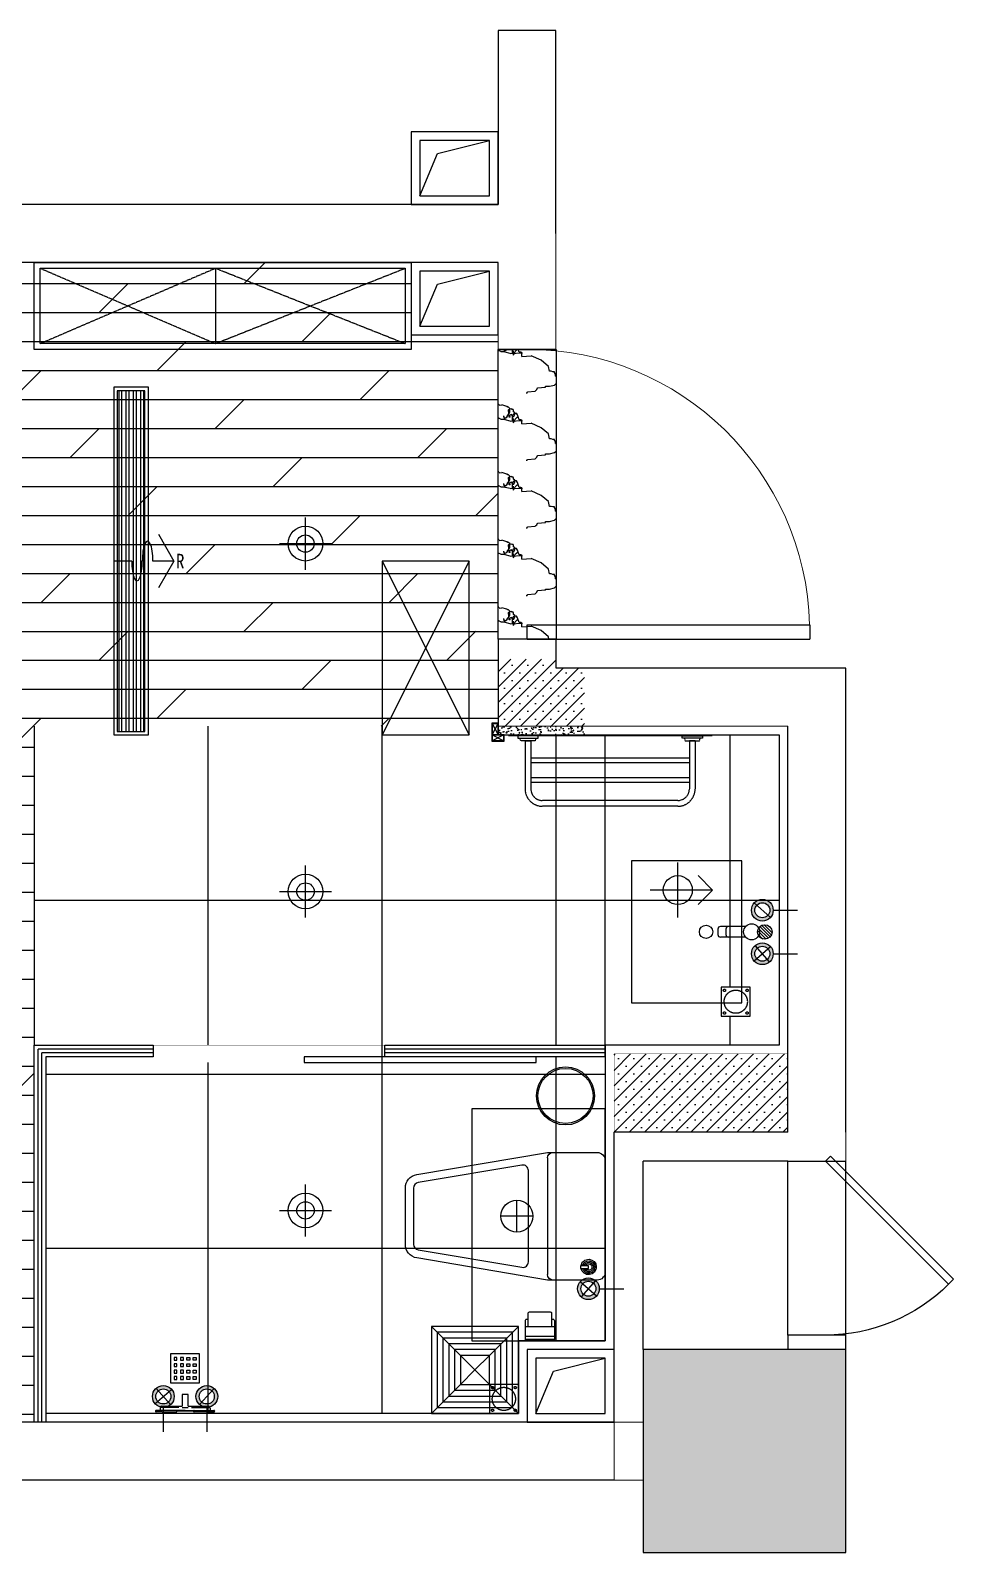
# Model space of a CAD drawing. Extents: x -153478 to 95136, y -45571 to 574449.
# Drawn here: x 63330 to 66514, y -10432 to -5182 of the extents above; entities that cross this region are included whole.
import ezdxf

# ---------------------------------------------------------------- set-up
doc = ezdxf.new("R2010")
doc.units = 0
doc.header["$LTSCALE"] = 10
doc.header["$MEASUREMENT"] = 0
doc.linetypes.add('DASH', pattern=[0.35, 0.25, -0.1])
doc.linetypes.add('HIDDENX2', pattern=[0.75, 0.5, -0.25])
doc.layers.get('0').update_dxf_attribs({"linetype": 'CONTINUOUS'})
for name, color, linetype in [('A 固定家具', 43, 'CONTINUOUS'), ('A 新建墙体', 160, 'CONTINUOUS'), ('A 活动家具', 43, 'CONTINUOUS'), ('A 装饰完成面', 6, 'CONTINUOUS'), ('A建筑墙体', 160, 'CONTINUOUS'), ('B门', 136, 'CONTINUOUS'), ('COLUMN', 9, 'CONTINUOUS'), ('C地面分格', 136, 'CONTINUOUS'), ('C地面固定物', 30, 'CONTINUOUS'), ('C地面造型', 150, 'CONTINUOUS'), ('D天花分格', 136, 'CONTINUOUS'), ('D天花灯具', 1, 'CONTINUOUS'), ('D天花造型', 114, 'CONTINUOUS'), ('F-给排水点位', 1, 'CONTINUOUS'), ('K地漏', 43, 'CONTINUOUS'), ('PUB_HATCH', 251, 'CONTINUOUS')]:
    doc.layers.add(name, color=color, linetype=linetype)
doc.layers.add('WALL', color=160, linetype='CONTINUOUS', lineweight=9)
doc.styles.add('-宋体', font='simhei.ttf', dxfattribs={"width": 0.8})

# ---------------------------------------------------------------- blocks, each defined once
blk = doc.blocks.new('A$C653002DA')
at = {"color": 160}
for points in [[(0, 250), (0, 0), (300, 0), (300, 250)], [(30, 220), (30, 30), (270, 30), (270, 220)]]:
    blk.add_lwpolyline(points, close=True, dxfattribs=at)
at = {"color": 8}
blk.add_lwpolyline([(30, 30), (91.2, 175.1), (270, 220)], dxfattribs=at)
blk = doc.blocks.new('$DorLib2D$00000001')
for p, q in [((0.45, 0.975), (0.5, 0.975)), ((0.45, 0), (0.45, 0.975)), ((0.5, 0), (0.5, 0.975)), ((0.5, 0), (0.45, 0))]:
    blk.add_line(p, q)
at = {"lineweight": 13}
blk.add_arc((0.475, 0), 0.975, 91.4693, 180, dxfattribs=at)
blk = doc.blocks.new('_FZH')
at = {"color": 160}
blk.add_lwpolyline([(-0.5, -0.5), (0.5, -0.5), (0.5, 0.5), (-0.5, 0.5)], close=True, dxfattribs=at)
at = {"layer": 'PUB_HATCH', "color": 8}
blk.add_solid([(-0.5, -0.5), (0.5, -0.5), (-0.5, 0.5), (0.5, 0.5)], dxfattribs=at)
blk = doc.blocks.new('$DorLib2D$00000082')
for p, q in [((-0.2071, 0.7571), (-0.1788, 0.7854)), ((0.5, 0.05), (-0.2071, 0.7571)), ((0.5283, 0.0783), (-0.1788, 0.7854)), ((0.5, 0.05), (0.5283, 0.0783))]:
    blk.add_line(p, q)
blk.add_arc((0.5, 0.05), 1, 135, 180)
blk = doc.blocks.new('A$C55013820')
at = {"layer": 'A 活动家具', "linetype": 'Continuous'}
for p, q in [((0, 380), (0, 0)), ((490, 380), (0, 380)), ((226.6, 393.7), (226.6, 306.8)), ((263.4, 393.7), (263.4, 306.8)), ((490, 0), (490, 380)), ((235.8, 325.2), (254.2, 325.2)), ((235.8, 297.6), (254.2, 297.6)), ((0, 0), (490, 0))]:
    blk.add_line(p, q, dxfattribs=at)
for centre, radius in [((245, 414.2), 27.6), ((245, 256.8), 23)]:
    blk.add_circle(centre, radius, dxfattribs=at)
for centre, start, end in [((235.8, 334.3), 180, 270), ((254.2, 334.3), 270, 0), ((235.8, 306.8), 180, 270), ((254.2, 306.8), 270, 0)]:
    blk.add_arc(centre, 9.18, start, end, dxfattribs=at)
blk = doc.blocks.new('A$C106B13CD')
at = {"layer": 'A 活动家具'}
for p, q in [((200, 188), (0, 188)), ((200, 168), (0, 168)), ((200, 100), (0, 100)), ((20, 50), (20, 100)), ((180, 100), (180, 50))]:
    blk.add_line(p, q, dxfattribs=at)
blk.add_lwpolyline([(0, 60), (0, 190, -0.414214), (10, 200), (190, 200, -0.414214), (200, 190), (200, 60, -0.414214), (190, 50), (180, 50), (180, 8, -0.414214), (172, 0), (28, 0, -0.414214), (20, 8), (20, 50), (10, 50, -0.414214), (0, 60, -1)], format="xyb", dxfattribs=at)
blk = doc.blocks.new('4t3')
at = {"layer": 'A 活动家具', "ltscale": 0.25}
for p, q in [((-128001, 546318), (-127989, 546318)), ((-127985, 546145), (-127985, 546345)), ((-127981, 546348), (-127979, 546348)), ((-127975, 546303), (-127975, 546345)), ((-128375, 546245), (-128375, 546045)), ((-128175, 546245), (-128375, 546245)), ((-128351, 546221), (-128331, 546221)), ((-128351, 546201), (-128351, 546221)), ((-128331, 546221), (-128331, 546201)), ((-128307, 546221), (-128287, 546221)), ((-128307, 546201), (-128307, 546221)), ((-128287, 546221), (-128287, 546201)), ((-128263, 546221), (-128243, 546221)), ((-128263, 546201), (-128263, 546221)), ((-128243, 546221), (-128243, 546201)), ((-128219, 546221), (-128199, 546221)), ((-128219, 546201), (-128219, 546221)), ((-128199, 546221), (-128199, 546201)), ((-128175, 546045), (-128175, 546245)), ((-128015, 546165), (-128015, 546305)), ((-128005, 546315), (-128005, 546315)), ((-128005, 546188), (-128005, 546315)), ((-127975, 546303), (-127975, 546207)), ((-128331, 546201), (-128351, 546201)), ((-128351, 546177), (-128331, 546177)), ((-128351, 546157), (-128351, 546177)), ((-128331, 546157), (-128351, 546157)), ((-128351, 546133), (-128351, 546113)), ((-128331, 546133), (-128351, 546133)), ((-128351, 546113), (-128331, 546113)), ((-128331, 546177), (-128331, 546157)), ((-128331, 546113), (-128331, 546133)), ((-128287, 546201), (-128307, 546201)), ((-128307, 546177), (-128287, 546177)), ((-128307, 546157), (-128307, 546177)), ((-128287, 546157), (-128307, 546157)), ((-128307, 546133), (-128307, 546113)), ((-128287, 546133), (-128307, 546133)), ((-128307, 546113), (-128287, 546113)), ((-128287, 546177), (-128287, 546157)), ((-128287, 546113), (-128287, 546133)), ((-128243, 546201), (-128263, 546201)), ((-128263, 546177), (-128243, 546177)), ((-128263, 546157), (-128263, 546177)), ((-128243, 546157), (-128263, 546157)), ((-128263, 546133), (-128263, 546113)), ((-128243, 546133), (-128263, 546133)), ((-128263, 546113), (-128243, 546113)), ((-128243, 546177), (-128243, 546157)), ((-128243, 546113), (-128243, 546133)), ((-128199, 546201), (-128219, 546201)), ((-128219, 546177), (-128199, 546177)), ((-128219, 546157), (-128219, 546177)), ((-128199, 546157), (-128219, 546157)), ((-128219, 546133), (-128219, 546113)), ((-128199, 546133), (-128219, 546133)), ((-128219, 546113), (-128199, 546113)), ((-128199, 546177), (-128199, 546157)), ((-128199, 546113), (-128199, 546133)), ((-128015, 546165), (-128095, 546165)), ((-128095, 546165), (-128095, 546125)), ((-128095, 546125), (-128015, 546125)), ((-128015, 545985), (-128015, 546125)), ((-128005, 546125), (-128005, 546165)), ((-127985, 546145), (-127985, 545945)), ((-127981, 546203), (-127979, 546203)), ((-127979, 546203), (-127979, 546088)), ((-128375, 546045), (-128175, 546045)), ((-128351, 546089), (-128351, 546069)), ((-128331, 546089), (-128351, 546089)), ((-128351, 546069), (-128331, 546069)), ((-128331, 546069), (-128331, 546089)), ((-128307, 546089), (-128307, 546069)), ((-128287, 546089), (-128307, 546089)), ((-128307, 546069), (-128287, 546069)), ((-128287, 546069), (-128287, 546089)), ((-128263, 546089), (-128263, 546069)), ((-128243, 546089), (-128263, 546089)), ((-128263, 546069), (-128243, 546069)), ((-128243, 546069), (-128243, 546089)), ((-128219, 546089), (-128219, 546069)), ((-128199, 546089), (-128219, 546089)), ((-128219, 546069), (-128199, 546069)), ((-128199, 546069), (-128199, 546089)), ((-128005, 546102), (-128005, 545976)), ((-127981, 546088), (-127979, 546088)), ((-127975, 545987), (-127975, 546084)), ((-128005, 545975), (-128005, 545975)), ((-128001, 545972), (-127989, 545972)), ((-127981, 545941), (-127979, 545941)), ((-127975, 545987), (-127975, 545945))]:
    blk.add_line(p, q, dxfattribs=at)
for centre, radius, start, end in [((-128001, 546314), 4, 90, 180), ((-127989, 546314), 4, 360, 90), ((-127981, 546344), 4, 90, 180), ((-127979, 546344), 4, 360, 90), ((-128005, 546305), 10, 90, 180), ((-128005, 546305), 10, 90, 180), ((-127981, 546207), 4, 180, 270), ((-127979, 546207), 4, 270, 360), ((-127981, 546084), 4, 90, 180), ((-127979, 546084), 4, 360, 90), ((-128005, 545985), 10, 180, 270), ((-128001, 545976), 4, 180, 270), ((-127989, 545976), 4, 270, 360), ((-127981, 545945), 4, 180, 270), ((-127979, 545945), 4, 270, 360)]:
    blk.add_arc(centre, radius, start, end, dxfattribs=at)
blk = doc.blocks.new('A$C60AC6A6D')
at = {"layer": 'A 活动家具'}
blk.add_lwpolyline([(28.5, 689.7, 0.428333), (0, 661.2), (0, 490.4), (76, 39.6, 0.366124), (122.8, 0), (317.2, 0, 0.366124), (364.1, 39.6), (440, 490.4), (440, 661.2, 0.415921), (411.5, 689.7)], format="xyb", close=True, dxfattribs=at)
blk.add_lwpolyline([(48.8, 632.1), (48.8, 604.4), (39.6, 604.4), (39.6, 632.1)], close=True, dxfattribs=at)
blk.add_lwpolyline([(421, 490.4), (19, 490.4)], dxfattribs=at)
blk.add_lwpolyline([(317.2, 28.5), (122.8, 28.5, -0.366124), (104.1, 44.3), (43.8, 402.2, -0.463996), (62.5, 424.4), (377.5, 424.4, -0.463996), (396.3, 402.2), (336, 44.3, -0.366124), (317.2, 28.5)], format="xyb", dxfattribs=at)
for centre, radius, start, end in [((44.9, 632.1), 26.5, 278.4409, 258.353), ((19, 509.4), 19, 180, 270), ((421, 509.4), 19, 270, 0)]:
    blk.add_arc(centre, radius, start, end, dxfattribs=at)
at = {"layer": 'A 活动家具', "color": 49}
for radius, start, end in [(21.5, 280.4282, 255.5854), (16.5, 283.6515, 251.0589), (11.5, 289.8201, 242.2041)]:
    blk.add_arc((44.9, 632.1), radius, start, end, dxfattribs=at)
blk = doc.blocks.new('A$C266D7851')
at = {"layer": 'A 固定家具', "linetype": 'DASH'}
for p, q in [((0, 703.4), (0, 0)), ((0, 670.5), (8.9, 670.5)), ((0, 599.7), (0, 670.5)), ((8.9, 670.5), (8.9, 599.7)), ((17.9, 660), (8.9, 662.4)), ((8.9, 662.4), (8.9, 607.8)), ((17.9, 610.2), (17.9, 660)), ((17.9, 645.1), (17.9, 625.1)), ((17.9, 645.1), (183.4, 645.1)), ((8.9, 599.7), (0, 599.7)), ((8.9, 607.8), (17.9, 610.2)), ((17.9, 625.1), (183.4, 625.1)), ((78, 625.1), (78, 78.3)), ((94, 625.1), (94, 78.3)), ((145.3, 625.1), (145.3, 78.3)), ((161.3, 625.1), (161.3, 78.3)), ((223.4, 585.1), (223.4, 118.3)), ((243.4, 585.1), (243.4, 118.3)), ((0, 103.7), (0, 32.8)), ((8.9, 103.7), (0, 103.7)), ((8.9, 32.8), (8.9, 103.7)), ((8.9, 95.5), (17.9, 93.1)), ((8.9, 41), (8.9, 95.5)), ((17.9, 93.1), (17.9, 43.4)), ((17.9, 58.3), (17.9, 78.3)), ((17.9, 78.3), (183.4, 78.3)), ((17.9, 58.3), (183.4, 58.3)), ((0, 32.8), (8.9, 32.8)), ((17.9, 43.4), (8.9, 41))]:
    blk.add_line(p, q, dxfattribs=at)
for centre, radius, start, end in [((183.4, 585.1), 60, 0, 90), ((183.4, 585.1), 40, 0, 90), ((183.4, 118.3), 40, 270, 0), ((183.4, 118.3), 60, 270, 0)]:
    blk.add_arc(centre, radius, start, end, dxfattribs=at)
blk = doc.blocks.new('QBLOCK2009110311334111')
at = {"layer": 'K地漏', "color": 43, "linetype": 'HIDDENX2', "ltscale": 50}
blk.add_lwpolyline([(-50, -50), (50, -50), (50, 50), (-50, 50)], close=True, dxfattribs=at)
at = {"layer": 'K地漏', "color": 49, "linetype": 'HIDDENX2', "ltscale": 50}
for centre, radius in [((-39.1, 39.1), 4), ((0, 0), 40), ((39.1, 39.1), 4), ((-39.1, -39.1), 4), ((39.1, -39.1), 4)]:
    blk.add_circle(centre, radius, dxfattribs=at)
blk = doc.blocks.new('暗装筒灯')
at = {"color": 8}
for p, q in [((0, -90), (0, 90)), ((-90, 0), (90, 0))]:
    blk.add_line(p, q, dxfattribs=at)
blk.add_circle((0, 0), 60)
blk.add_circle((0, 0), 30, dxfattribs=at)
blk = doc.blocks.new('*U66')
blk.add_blockref('暗装筒灯', (0, 0))
blk = doc.blocks.new('*U864')
at = {"color": 8}
for p, q in [((-587.5, 42.5), (587.5, 42.5)), ((-587.5, 32.5), (587.5, 32.5)), ((-587.5, 17.5), (587.5, 17.5)), ((-587.5, 7.5), (587.5, 7.5)), ((-587.5, -7.5), (587.5, -7.5)), ((-587.5, -17.5), (587.5, -17.5)), ((-587.5, -32.5), (587.5, -32.5)), ((-587.5, -42.5), (587.5, -42.5))]:
    blk.add_line(p, q, dxfattribs=at)
for points in [[(600, 60), (-600, 60), (-600, -60), (600, -60)], [(587.5, 47.5), (-587.5, 47.5), (-587.5, -47.5), (587.5, -47.5)]]:
    blk.add_lwpolyline(points, close=True)
blk = doc.blocks.new('*U97')
at = {"color": 8}
for p, q in [((-150, 150), (-50, 50)), ((50, 50), (150, 150)), ((-150, -150), (-50, -50)), ((50, -50), (150, -150))]:
    blk.add_line(p, q, dxfattribs=at)
blk.add_lwpolyline([(-150, -150), (150, -150), (150, 150), (-150, 150)], close=True)
for points in [[(-130, -130), (130, -130), (130, 130), (-130, 130)], [(-110, -110), (110, -110), (110, 110), (-110, 110)], [(-90, -90), (90, -90), (90, 90), (-90, 90)], [(-70, -70), (70, -70), (70, 70), (-70, 70)], [(-50, -50), (50, -50), (50, 50), (-50, 50)]]:
    blk.add_lwpolyline(points, close=True, dxfattribs=at)
for points in [[(-50, 50), (0, 0), (-50, -50)], [(50, 50), (0, 0), (50, -50)]]:
    blk.add_lwpolyline(points, dxfattribs=at)
blk = doc.blocks.new('冷热水')
at = {"true_color": 0xff320a}
h = blk.add_hatch(color=20, dxfattribs=at)
edge = h.paths.add_edge_path()
edge.add_arc((466649.5, -131338.2), 37.5, 0, 360)
edge = h.paths.add_edge_path(flags=17)
edge.add_arc((466649.5, -131338.2), 25.9, 0, 360)
at = {"true_color": 0x0f87ff}
h = blk.add_hatch(color=150, dxfattribs=at)
edge = h.paths.add_edge_path(flags=17)
edge.add_arc((466799.5, -131338.2), 25.9, 0, 360)
edge = h.paths.add_edge_path()
edge.add_arc((466799.5, -131338.2), 37.5, 0, 360)
at = {"lineweight": 0}
h = blk.add_hatch(dxfattribs=at)
h.set_pattern_fill('ANSI31', color=8, scale=60, style=0)
edge = h.paths.add_edge_path()
edge.add_arc((466724.5, -131329.8), 25, 0, 360)
at = {"color": 20, "true_color": 0xff320a}
for p, q in [((466649.5, -131300.7), (466649.5, -131216.4)), ((466601.6, -131279.8), (466697.4, -131279.8)), ((466624.5, -131366.1), (466674.5, -131310.2))]:
    blk.add_line(p, q, dxfattribs=at)
at = {"color": 150, "true_color": 0x0f87ff}
for p, q in [((466799.5, -131300.7), (466799.5, -131216.4)), ((466751.6, -131279.8), (466847.4, -131279.8)), ((466827.9, -131313.7), (466771.1, -131362.6)), ((466824.5, -131366.1), (466774.5, -131310.2))]:
    blk.add_line(p, q, dxfattribs=at)
at = {"color": 20, "true_color": 0xff320a}
for radius in [37.5, 25.9]:
    blk.add_circle((466649.5, -131338.2), radius, dxfattribs=at)
at = {"color": 150, "true_color": 0x0f87ff}
for radius in [37.5, 25.9]:
    blk.add_circle((466799.5, -131338.2), radius, dxfattribs=at)
at = {"color": 32, "true_color": 0xd77416}
blk.add_circle((466724.5, -131329.8), 25, dxfattribs=at)
blk = doc.blocks.new('面盆')
at = {"layer": 'F-给排水点位', "lineweight": 0}
blk.add_blockref('冷热水', (-466726.3, 131543.8), dxfattribs=at)
blk = doc.blocks.new('A$C759861F2')
at = {"true_color": 0xff320a}
h = blk.add_hatch(color=20, dxfattribs=at)
edge = h.paths.add_edge_path()
edge.add_arc((37.5, 197.9), 37.5, 0, 360)
edge = h.paths.add_edge_path(flags=17)
edge.add_arc((37.5, 197.9), 25.9, 0, 360)
at = {"true_color": 0x0f87ff}
h = blk.add_hatch(color=150, dxfattribs=at)
edge = h.paths.add_edge_path(flags=17)
edge.add_arc((37.5, 47.9), 25.9, 0, 360)
edge = h.paths.add_edge_path()
edge.add_arc((37.5, 47.9), 37.5, 0, 360)
at = {"color": 20, "true_color": 0xff320a}
for p, q in [((9.6, 222.9), (65.4, 172.9)), ((95.9, 245.8), (95.9, 150)), ((75, 197.9), (159.3, 197.9))]:
    blk.add_line(p, q, dxfattribs=at)
at = {"color": 150, "true_color": 0x0f87ff}
for p, q in [((9.6, 22.9), (65.4, 72.9)), ((62, 19.5), (13, 76.3)), ((95.9, 95.8), (95.9, 0)), ((75, 47.9), (159.3, 47.9))]:
    blk.add_line(p, q, dxfattribs=at)
at = {"color": 20, "true_color": 0xff320a}
for radius in [37.5, 25.9]:
    blk.add_circle((37.5, 197.9), radius, dxfattribs=at)
at = {"color": 150, "true_color": 0x0f87ff}
for radius in [37.5, 25.9]:
    blk.add_circle((37.5, 47.9), radius, dxfattribs=at)
blk = doc.blocks.new('冷水')
at = {"true_color": 0x0f87ff}
h = blk.add_hatch(color=150, dxfattribs=at)
edge = h.paths.add_edge_path(flags=17)
edge.add_arc((466933.4, -131996.8), 25.9, 0, 360)
edge = h.paths.add_edge_path()
edge.add_arc((466933.4, -131996.8), 37.5, 0, 360)
at = {"color": 150, "true_color": 0x0f87ff}
for p, q in [((466875, -131948.9), (466875, -132044.7)), ((466961.4, -132021.8), (466905.5, -131971.8)), ((466909, -132025.2), (466957.9, -131968.4)), ((466895.9, -131996.8), (466811.7, -131996.8))]:
    blk.add_line(p, q, dxfattribs=at)
for radius in [37.5, 25.9]:
    blk.add_circle((466933.4, -131996.8), radius, dxfattribs=at)
blk = doc.blocks.new('暗装射灯(角度可调)')
at = {"color": 8, "linetype": 'ByBlock'}
for p, q in [((0, -1.9), (0, 1.9)), ((2.4, 0), (-1.9, 0))]:
    blk.add_line(p, q, dxfattribs=at)
blk.add_lwpolyline([(1.4, 1), (2.4, 0), (1.4, -1)], dxfattribs=at)
at = {"color": 0, "linetype": 'ByBlock'}
blk.add_circle((0, 0), 1, dxfattribs=at)
blk = doc.blocks.new('*U62')
at = {"xscale": 50, "yscale": 50, "zscale": 50}
blk.add_blockref('暗装射灯(角度可调)', (27895.3, -2006.6), dxfattribs=at)
blk = doc.blocks.new('出风方向图例')
blk.add_line((62.2, 0), (0, 0))
for points in [[(154.2, 92.4), (207, 0), (154.2, -92.4)], [(207, 0), (135.3, 0)]]:
    blk.add_lwpolyline(points)
for centre, major_axis in [((117, 0), (0, 68.6)), ((80.4, 0), (0, -68.6))]:
    blk.add_ellipse(centre, major_axis=major_axis, ratio=0.266667, start_param=4.712389, end_param=7.853982)
at = {"color": 0, "linetype": 'ByBlock', "style": '-宋体', "width": 0.85}
blk.add_attdef('出风方向', (215.1, -25.1), '', height=50, dxfattribs=at)

msp = doc.modelspace()

# ---------------------------------------------------------------- hatches: boundary and pattern name
at = {"linetype": 'ByBlock'}
h = msp.add_hatch(dxfattribs=at)
h.set_pattern_fill('AR-CONC', color=148, scale=5)
h.set_pattern_definition([(50, (0, 0), (35.863009, -3.137607), [3.75, -41.25]), (355, (0, 0), (-6.937567, 37.609607), [3, -33]), (100.451444, (2.99, -0.26), (28.925442, 34.472), [3.18701, -35.057106]), (46.1842, (0, 10), (53.362067, -8.275964), [5.625, -61.875]), (96.63564, (4.447, 9.31), (46.733097, 48.70593), [4.780517, -52.58569]), (351.18416, (0, 10), (46.733097, 48.70593), [4.5, -49.5]), (21, (5, 7.5), (29.845353, -20.130945), [3.75, -41.25]), (326, (5, 7.5), (12.165767, 36.257502), [3, -33]), (71.451445, (7.487, 5.822), (42.011119, 16.126558), [3.18701, -35.057106]), (37.5, (0, 0), (0.6079928, 16.6446927), [0, -32.6, 0, -33.5, 0, -33.125]), (7.5, (0, 0), (13.153477, 19.7205856), [0, -19.1, 0, -31.85, 0, -12.625]), (327.5, (-11.15, 0), (26.6911218, -1.1277436), [0, -12.5, 0, -39, 0, -51.75]), (317.5, (-16.15, 0), (29.1593085, 5.005249), [0, -16.25, 0, -25.9, 0, -36.75])])
h.paths.add_polyline_path([(65241.6, -7582.2), (64942.9, -7582.2), (64942.9, -7591.2), (64943.9, -7591.2), (64943.9, -7597.2), (64942.9, -7597.2), (64942.9, -7612.2), (64957.9, -7612.2), (64957.9, -7611.2), (64963.9, -7611.2), (64963.9, -7612.2), (65241.6, -7612.2)])
at = {"layer": 'A 新建墙体'}
h = msp.add_hatch(dxfattribs=at)
h.set_pattern_fill('SACNCR', color=148, scale=400)
h.paths.add_polyline_path([(65241.6, -7382.2), (65142.9, -7382.2), (65142.9, -7350.5), (64942.9, -7350.5), (64942.9, -7582.2), (65241.6, -7582.2)])
h = msp.add_hatch(dxfattribs=at)
h.set_pattern_fill('SACNCR', color=148, scale=400)
h.set_pattern_definition([(45, (53266.554, -19254.86), (-26.516504, 26.516504), []), (45, (53293.07, -19254.86), (-26.516504, 26.516504), [0, -37.5])])
h.paths.add_polyline_path([(65942.9, -8712.2), (65342.9, -8712.2), (65342.9, -8982.2), (65942.9, -8982.2)])
at = {"layer": 'A 装饰完成面'}
h = msp.add_hatch(dxfattribs=at)
h.set_pattern_fill('ANSI31', color=256, scale=10)
h.paths.add_polyline_path([(64957.9, -7611.2), (64957.9, -7612.2), (64962.9, -7612.2), (64962.9, -7632.2), (64922.9, -7632.2), (64922.9, -7572.2), (64942.9, -7572.2), (64942.9, -7577.2), (64943.9, -7577.2), (64943.9, -7571.2), (64921.9, -7571.2), (64921.9, -7633.2), (64963.9, -7633.2), (64963.9, -7611.2)])
at = {"layer": 'C地面分格', "linetype": 'ByBlock'}
h = msp.add_hatch(dxfattribs=at)
h.set_pattern_fill('DOLMIT', color=148, scale=400)
h.set_pattern_definition([(0, (53266.55, -19254.86), (0, 100), []), (45, (53266.55, -19254.86), (-200, 200), [141.4214, -282.843])])
h.paths.add_polyline_path([(57442.9, -5982.2), (57442.9, -9982.2), (58342.9, -9982.2), (58342.9, -9682.2), (59142.9, -9682.2), (59142.9, -9982.2), (63342.9, -9982.2), (63342.9, -8682.2), (63342.9, -7582.2), (64942.9, -7582.2), (64942.9, -7282.2), (64942.7, -6282.2), (64942.7, -6232.2), (64642.9, -6232.2), (64642.9, -5982.2), (62674.8, -5982.2), (62674.8, -6282.2), (59084.8, -6282.2), (59084.8, -5982.2)])
h = msp.add_hatch(dxfattribs=at)
h.set_pattern_fill('LS3', color=250, scale=400, pattern_type=2)
h.set_pattern_definition([(180, (53363.7, -19101.68), (-400, 233.1003), [3.8095, -396.1904]), (162.06062, (53373.22, -19067.27), (-799.999997, 233.10033), [18.019, -3765.9465]), (0, (53352.27, -19110.56), (400, 233.1003), [11.4286, -388.5714]), (30.2315, (53266.55, -19051.73), (400, 2e-05), [8.8184, -454.1457]), (55.5343, (53274.173, -19047.29), (400, 699.30096), [6.7316, -1406.914]), (19.2722, (53277.983, -19041.74), (800, 233.10033), [10.089, -2108.642]), (30.2315, (53287.5, -19038.41), (400, 2e-05), [13.2275, -449.7365]), (49.3704, (53298.94, -19031.75), (1e-06, 233.1003), [5.8503, -608.432]), (19.2722, (53333.22, -19025.09), (800, 233.10033), [10.089, -2108.642]), (16.2448, (53325.6, -19027.31), (400, 233.1003), [7.936, -825.332]), (105.96052, (53329.41, -19040.63), (5e-06, 233.10032), [13.854, -1440.8236]), (137.00349, (53338.935, -19049.51), (-799.99999, 699.300974), [13.0214, -2721.4782]), (149.7685, (53342.74, -19051.73), (-400, 7e-06), [4.409, -458.555]), (90, (53342.74, -19057.3), (400, -2e-14), [5.55, -227.5503]), (130.6296, (53346.55, -19061.72), (3e-06, 233.1003), [5.8503, -608.432]), (90, (53310.36, -19027.3), (400, -2e-14), [4.44, -228.6603]), (180, (53319.89, -19022.87), (-400, 233.1003), [9.524, -390.476]), (180, (53329.4, -19022.87), (-400, 233.1003), [9.524, -390.476]), (6.64784, (53346.554, -19062.83), (400, 1e-05), [9.5883, -2003.95]), (158.76882, (53352.27, -19110.56), (-400, 233.10032), [6.1304, -1281.248]), (149.7685, (53346.55, -19108.34), (-400, 7e-06), [4.409, -458.555]), (119.76955, (53342.74, -19106.12), (-2e-05, 233.1003), [3.8363, -801.7826]), (149.7685, (53340.84, -19102.8), (-400, 7e-06), [4.409, -458.555]), (172.62125, (53337.03, -19100.57), (-1600.000004, 233.1003), [17.286, -3612.775]), (165.47944, (53319.888, -19098.35), (-800, 233.10032), [17.7085, -3701.078]), (4.16629, (53287.507, -19095.02), (400, 2e-05), [15.2785, -3193.2002]), (10.9928, (53270.364, -19098.35), (400, 3e-05), [17.4633, -1204.967]), (99.73712, (53567.507, -19235.99), (-4e-06, 233.10032), [11.2623, -2353.812]), (4.44296, (53477.983, -19235.99), (2800, 233.100322), [28.6575, -5989.4268]), (135.83554, (53573.22, -19241.54), (-400.00001, 466.20063), [7.966, -1664.874]), (90, (53573.22, -19243.76), (400, -2e-14), [2.22, -230.8803]), (180, (53580.84, -19243.76), (-400, 233.1003), [7.619, -392.381]), (90, (53580.84, -19247.1), (400, -2e-14), [3.33, -229.7703]), (16.2448, (53580.84, -19247.09), (400, 233.1003), [3.968, -829.3]), (90, (53478, -19238.2), (400, -2e-14), [2.22, -230.8803]), (60.23045, (53476.08, -19241.54), (-1e-06, 233.1003), [3.8363, -801.7826]), (41.15756, (53472.27, -19244.87), (400, 466.20064), [5.06, -1057.4946]), (49.3704, (53470.36, -19247.09), (1e-06, 233.1003), [2.925, -611.3574]), (4.7589, (53443.697, -19249.31), (400, 8e-06), [26.759, -2782.927]), (90, (53443.7, -19251.53), (400, -2e-14), [2.22, -230.8803]), (0, (53441.8, -19251.53), (400, 233.1003), [1.905, -398.095]), (90, (53441.8, -19254.86), (400, -2e-14), [3.33, -229.7703]), (44.16446, (53613.22, -19198.25), (400, 466.20064), [7.966, -1664.874]), (1.9633, (53597.983, -19184.93), (400.000001, 1.4e-05), [32.4, -6771.594]), (90, (53613.22, -19201.6), (400, -2e-14), [3.33, -229.7703]), (4.7589, (53599.888, -19202.69), (400, 8e-06), [13.3795, -2796.3066]), (158.76882, (53599.89, -19202.69), (-400, 233.10032), [6.1304, -1281.248]), (0, (53588.46, -19200.47), (400, 233.1003), [5.7143, -394.2857]), (90, (53588.46, -19206.02), (400, -2e-14), [5.55, -227.5503]), (3.70474, (53571.316, -19207.13), (399.999997, 3e-05), [17.1788, -3590.36]), (90, (53571.3, -19221.56), (400, -2e-14), [14.43, -218.6703]), (0, (53569.4, -19221.56), (400, 233.1003), [1.905, -398.095]), (41.15756, (53565.6, -19224.89), (400, 466.20064), [5.06, -1057.4946]), (90, (53561.8, -19201.6), (400, -2e-14), [8.88, -224.2203]), (138.84244, (53565.6, -19204.91), (-400, 466.20064), [5.06, -1057.4946]), (90, (53565.6, -19210.46), (400, -2e-14), [5.55, -227.5503]), (55.5343, (53561.79, -19216.01), (400, 699.30096), [6.7316, -1406.914]), (41.15756, (53557.98, -19219.34), (400, 466.20064), [5.06, -1057.4946]), (4.16629, (53542.745, -19220.45), (400, 2e-05), [15.2785, -3193.2002]), (44.16446, (53537.03, -19226), (400, 466.20064), [7.966, -1664.874]), (14.52055, (53519.888, -19230.44), (800, 233.10032), [17.7085, -3701.078]), (0, (53506.55, -19230.44), (400, 233.1003), [13.3333, -386.6666]), (90, (53506.55, -19233.77), (400, -2e-14), [3.33, -229.7703]), (90, (53363.7, -19107.23), (400, -2e-14), [5.55, -227.5503]), (180, (53367.5, -19107.23), (-400, 233.1003), [3.8095, -396.1904]), (30.2315, (53367.5, -19107.23), (400, 2e-05), [6.614, -456.3503]), (60.23045, (53373.22, -19103.9), (-1e-06, 233.1003), [3.8363, -801.7826]), (90, (53375.13, -19100.57), (400, -2e-14), [2.22, -230.8803]), (49.3704, (53375.13, -19098.35), (1e-06, 233.1003), [8.7755, -605.507]), (71.0578, (53380.84, -19091.69), (3e-07, 233.10032), [5.868, -1226.3635]), (90, (53382.74, -19086.14), (400, -2e-14), [11.1, -222.0003]), (41.15756, (53378.935, -19078.37), (400, 466.20064), [5.06, -1057.4946]), (94.26686, (53380.84, -19103.9), (-2.1e-05, 233.100317), [25.601, -5350.607]), (180, (53384.65, -19103.9), (-400, 233.1003), [3.8095, -396.1904]), (105.96052, (53384.65, -19103.9), (5e-06, 233.10032), [6.927, -1447.7507]), (30.2315, (53382.74, -19097.24), (400, 2e-05), [4.409, -458.555]), (30.2315, (53386.55, -19095.02), (400, 2e-05), [2.2046, -460.7595]), (90, (53388.46, -19097.24), (400, -2e-14), [3.33, -229.7703]), (149.7685, (53392.27, -19099.46), (-400, 7e-06), [4.409, -458.555]), (90, (53392.27, -19102.8), (400, -2e-14), [3.33, -229.7703]), (180, (53396.08, -19102.8), (-400, 233.1003), [3.8095, -396.1904]), (60.23045, (53396.08, -19102.79), (-1e-06, 233.1003), [3.8363, -801.7826]), (71.0578, (53397.98, -19099.46), (3e-07, 233.10032), [5.868, -1226.3635]), (90, (53399.9, -19093.9), (400, -2e-14), [3.33, -229.7703]), (0, (53397.98, -19090.58), (400, 233.1003), [1.905, -398.095]), (49.3704, (53392.27, -19097.24), (1e-06, 233.1003), [8.7755, -605.507]), (90, (53392.27, -19117.22), (400, -2e-14), [19.98, -213.1203]), (90, (53392.27, -19117.22), (400, -2e-14), [3.33, -229.7703]), (30.2315, (53392.27, -19113.9), (400, 2e-05), [4.409, -458.555]), (90, (53396.08, -19111.67), (400, -2e-14), [3.33, -229.7703]), (90, (53396.08, -19122.77), (400, -2e-14), [14.43, -218.6703]), (64.92041, (53396.078, -19122.77), (400, 932.401284), [13.481, -2817.5306]), (44.16446, (53401.79, -19110.56), (400, 466.20064), [7.966, -1664.874]), (180, (53413.22, -19105), (-400, 233.1003), [5.7143, -394.2857]), (30.2315, (53373.22, -19067.27), (400, 2e-05), [2.2046, -460.7595]), (90, (53375.13, -19069.5), (400, -2e-14), [3.33, -229.7703]), (180, (53378.94, -19069.5), (-400, 233.1003), [3.8095, -396.1904]), (135.83554, (53384.65, -19075.04), (-400.00001, 466.20063), [7.966, -1664.874]), (10.9928, (53384.65, -19075.04), (400, 3e-05), [5.821, -1216.609]), (90, (53390.36, -19077.26), (400, -2e-14), [3.33, -229.7703]), (180, (53394.17, -19077.26), (-400, 233.1003), [3.8095, -396.1904]), (130.6296, (53396.08, -19079.48), (3e-06, 233.1003), [2.925, -611.3574]), (90, (53396.08, -19085.03), (400, -2e-14), [5.55, -227.5503]), (138.84244, (53399.89, -19088.36), (-400, 466.20064), [5.06, -1057.4946]), (90, (53399.9, -19090.6), (400, -2e-14), [2.22, -230.8803]), (180, (53405.6, -19090.58), (-400, 233.1003), [5.7143, -394.2857]), (124.4657, (53409.41, -19096.13), (-400, 699.30096), [6.7316, -1406.914]), (108.9422, (53415.126, -19112.78), (-3e-05, 233.1003), [17.6033, -1214.628]), (180, (53420.84, -19112.78), (-400, 233.1003), [5.7143, -394.2857]), (149.7685, (53424.65, -19115), (-400, 7e-06), [4.409, -458.555]), (90, (53424.65, -19127.2), (400, -2e-14), [12.21, -220.8903]), (3.922, (53424.65, -19127.21), (3200.000001, 233.100321), [32.457, -6783.5052]), (155.61756, (53491.316, -19140.53), (-1600, 699.300966), [37.643, -3914.8817]), (139.57854, (53516.078, -19161.62), (-800.000017, 699.300943), [32.526, -6797.9356]), (102.88744, (53519.888, -19178.27), (-400.00001, 1864.802566), [17.0803, -3569.777]), (180, (53525.6, -19178.27), (-400, 233.1003), [5.7143, -394.2857]), (158.76882, (53531.316, -19180.49), (-400, 233.10032), [6.1304, -1281.248]), (180, (53537.03, -19180.5), (-400, 233.1003), [5.7143, -394.2857]), (90, (53537.03, -19182.7), (400, -2e-14), [2.22, -230.8803]), (124.4657, (53540.84, -19188.26), (-400, 699.30096), [6.7316, -1406.914]), (90, (53540.84, -19194.92), (400, -2e-14), [6.66, -226.4403]), (5.54746, (53540.84, -19194.92), (400, 2e-05), [22.9647, -2388.3287]), (8.83312, (53563.697, -19192.7), (1599.999996, 233.100354), [28.9144, -6043.1008]), (30.2315, (53592.27, -19188.26), (400, 2e-05), [6.614, -456.3503]), (3.03254, (53384.65, -19117.22), (400, 2.3e-05), [41.9635, -4364.2064]), (165.47944, (53384.65, -19117.22), (-800, 233.10032), [17.7085, -3701.078]), (149.7685, (53367.5, -19112.78), (-400, 7e-06), [4.409, -458.555]), (0, (53632.27, -19189.37), (400, 233.1003), [3.8095, -396.1904]), (90, (53632.27, -19191.6), (400, -2e-14), [2.22, -230.8803]), (60.23045, (53630.36, -19194.92), (-1e-06, 233.1003), [3.8363, -801.7826]), (0, (53626.55, -19194.92), (400, 233.1003), [3.8095, -396.1904]), (90, (53626.55, -19194.92), (400, -2e-14), [2.22, -230.8803]), (0, (53618.94, -19192.7), (400, 233.1003), [7.619, -392.381]), (130.6296, (53632.27, -19186.04), (3e-06, 233.1003), [2.925, -611.3574]), (180, (53641.8, -19186.04), (-400, 233.1003), [9.524, -390.476]), (130.6296, (53643.7, -19188.26), (3e-06, 233.1003), [2.925, -611.3574]), (124.4657, (53647.51, -19193.81), (-400, 699.30096), [6.7316, -1406.914]), (90, (53647.5, -19197.14), (400, -2e-14), [3.33, -229.7703]), (158.76882, (53653.22, -19199.36), (-400, 233.10032), [6.1304, -1281.248]), (153.45784, (53666.554, -19206.02), (-400.000006, 233.10031), [14.904, -3114.966])])
h.paths.add_polyline_path([(65142.9, -6282.2), (64942.7, -6282.2), (64942.7, -7282.2), (65142.9, -7282.2)])
h = msp.add_hatch(dxfattribs=at)
h.set_pattern_fill('_USER', color=148, scale=600, double=1, pattern_type=0)
h.set_pattern_definition([(0, (63342.9, -7582.2), (0, 600), []), (90, (63342.9, -7582.2), (-600, 4e-14), [])])
h.paths.add_polyline_path([(63711.3, -8742.2), (63711.3, -8722.2), (63382.9, -8722.2), (63382.9, -9952.2), (65012.9, -9952.2), (65012.9, -9702.2), (65312.9, -9702.2), (65312.9, -8722.2), (65032.9, -8722.2), (65032.9, -8682.2), (65312.9, -8682.2), (65912.9, -8682.2), (65912.9, -7612.2), (64942.9, -7612.2), (64942.9, -7582.2), (63342.9, -7582.2), (63342.9, -8682.2), (64232.9, -8682.2), (64232.9, -8722.2), (64511.3, -8722.2), (64511.3, -8742.2)])
h.paths.add_polyline_path([(64282.9, -9752.2), (64382.9, -9752.2), (64382.9, -9852.2), (64282.9, -9852.2)], flags=16)
h.paths.add_polyline_path([(64297.8, -9763, -1), (64289.8, -9763, -1)], flags=0)
h.paths.add_polyline_path([(64372.9, -9802.2, -1), (64292.9, -9802.2, -1)], flags=0)
h.paths.add_polyline_path([(64376.1, -9763, -1), (64368.1, -9763, -1)], flags=0)
h.paths.add_polyline_path([(64297.8, -9841.3, -1), (64289.8, -9841.3, -1)], flags=0)
h.paths.add_polyline_path([(64376.1, -9841.3, -1), (64368.1, -9841.3, -1)], flags=0)
h.paths.add_polyline_path([(65712.9, -8582.2), (65712.9, -8482.2), (65812.9, -8482.2), (65812.9, -8582.2)], flags=16)
h.paths.add_polyline_path([(65727.8, -8571.3, -1), (65719.8, -8571.3, -1)], flags=0)
h.paths.add_polyline_path([(65722.9, -8532.2, -1), (65802.9, -8532.2, -1)], flags=0)
h.paths.add_polyline_path([(65727.8, -8493, -1), (65719.8, -8493, -1)], flags=0)
h.paths.add_polyline_path([(65806, -8571.3, -1), (65798, -8571.3, -1)], flags=0)
h.paths.add_polyline_path([(65806, -8493, -1), (65798, -8493, -1)], flags=0)

# ---------------------------------------------------------------- linework, layer by layer
at = {"color": 148, "linetype": 'ByBlock'}
for p, q in [((64922.9, -7572.2), (64942.9, -7612.2)), ((64922.9, -7612.2), (64942.9, -7572.2)), ((64962.9, -7612.2), (64922.9, -7632.2)), ((64922.9, -7612.2), (64962.9, -7632.2))]:
    msp.add_line(p, q, dxfattribs=at)
at = {"color": 136}
for points in [[(64922.9, -7612.2), (64942.9, -7612.2), (64942.9, -7572.2), (64922.9, -7572.2)], [(64922.9, -7612.2), (64922.9, -7632.2), (64962.9, -7632.2), (64962.9, -7612.2)]]:
    msp.add_lwpolyline(points, close=True, dxfattribs=at)
at = {"layer": 'A 固定家具', "linetype": 'DASH'}
msp.add_line((63967.9, -6002.2), (63967.9, -6262.2), dxfattribs=at)
at = {"layer": 'A 固定家具'}
msp.add_lwpolyline([(63342.9, -5982.2), (64642.9, -5982.2), (64642.9, -6282.2), (63342.9, -6282.2)], close=True, dxfattribs=at)
at = {"layer": 'A 固定家具', "linetype": 'DASH'}
msp.add_lwpolyline([(63362.9, -6002.2), (64622.9, -6002.2), (64622.9, -6262.2), (63362.9, -6262.2)], close=True, dxfattribs=at)
for points in [[(63362.9, -6262.2), (63967.9, -6002.2), (64622.9, -6262.2)], [(63362.9, -6002.2), (63967.9, -6262.2), (64622.9, -6002.2)]]:
    msp.add_lwpolyline(points, dxfattribs=at)
at = {"layer": 'A 新建墙体', "const_width": 1}
msp.add_lwpolyline([(65342.9, -8982.2), (65342.9, -8712.2), (65942.9, -8712.2)], dxfattribs=at)
at = {"layer": 'A 活动家具'}
msp.add_lwpolyline([(65912.9, -8682.2), (65312.9, -8682.2), (65312.9, -7612.2), (65912.9, -7612.2)], close=True, dxfattribs=at)
at = {"layer": 'A 活动家具', "linetype": 'DASH'}
msp.add_lwpolyline([(64852.9, -9702.2), (65312.9, -9702.2), (65312.9, -8902.2), (64852.9, -8902.2)], close=True, dxfattribs=at)
at = {"layer": 'A 活动家具'}
for radius in [100, 95]:
    msp.add_circle((65175.5, -8857.2, 0), radius, dxfattribs=at)
at = {"layer": 'A 装饰完成面'}
msp.add_lwpolyline([(64942.9, -7582.2), (64942.9, -7612.2), (65912.9, -7612.2), (65912.9, -8682.2), (65312.9, -8682.2), (65312.9, -9702.2), (65012.9, -9702.2), (65012.9, -9952.2), (63382.9, -9952.2), (63382.9, -9982.2)], dxfattribs=at)
msp.add_lwpolyline([(64957.9, -7611.2), (64957.9, -7612.2), (64962.9, -7612.2), (64962.9, -7632.2), (64922.9, -7632.2), (64922.9, -7572.2), (64942.9, -7572.2), (64942.9, -7577.2), (64943.9, -7577.2), (64943.9, -7571.2), (64921.9, -7571.2), (64921.9, -7633.2), (64963.9, -7633.2), (64963.9, -7611.2)], close=True, dxfattribs=at)
at = {"layer": 'A建筑墙体'}
for p, q in [((65142.7, -5182.2), (64942.7, -5182.2)), ((64942.7, -5182.2), (64942.7, -5782.2)), ((65142.7, -5882.2), (65142.7, -5182.2)), ((64942.7, -5782.2), (57242.9, -5782.2)), ((64942.7, -5982.2), (57242.9, -5982.2)), ((65142.9, -6282.2), (64942.9, -6282.2)), ((65142.9, -7282.2), (64942.9, -7282.2)), ((64942.9, -7282.2), (64942.9, -7582.2)), ((65142.9, -7382.2), (65142.9, -7282.2)), ((66142.9, -7382.2), (65142.9, -7382.2)), ((66142.9, -8982.2), (66142.9, -7382.2)), ((65942.9, -8982.2), (65942.9, -7582.2)), ((65942.9, -8982.2), (65342.9, -8982.2)), ((65342.9, -9982.2), (65342.9, -8982.2)), ((65942.9, -9082.2), (65442.9, -9082.2)), ((65442.9, -9732.2), (65442.9, -9082.2)), ((65942.9, -9082.2), (66142.9, -9082.2)), ((66142.9, -9682.2), (65942.9, -9682.2)), ((65942.9, -9682.2), (65942.9, -9732.2)), ((66142.9, -9732.2), (66142.9, -9682.2)), ((65342.9, -9982.2), (59142.9, -9982.2)), ((63642.9, -10182.2), (59142.9, -10182.2)), ((65342.9, -10182.2), (63642.9, -10182.2))]:
    msp.add_line(p, q, dxfattribs=at)
at = {"layer": 'B门'}
for p, q in [((65942.9, -9682.2, 300), (65942.9, -9082.2, 300)), ((66142.9, -9682.2, 300), (66142.9, -9082.2, 300))]:
    msp.add_line(p, q, dxfattribs=at)
at = {"layer": 'C地面分格', "linetype": 'ByBlock', "const_width": 0.5}
for points in [[(64942.9, -7582.2), (63342.9, -7582.2), (63342.9, -9982.2)], [(65312.9, -8682.2), (63342.9, -8682.2), (63342.9, -9982.2)], [(65912.9, -8682.2), (65742, -8682.2)], [(65312.9, -8742.2), (63402.9, -8742.2), (63402.9, -9982.2)]]:
    msp.add_lwpolyline(points, dxfattribs=at)
msp.add_lwpolyline([(65012.9, -9952.2), (63402.9, -9952.2), (63402.9, -9852.2), (65012.9, -9852.2)], close=True, dxfattribs=at)
at = {"layer": 'C地面固定物'}
for p, q in [((63342.9, -8682.2), (63752.6, -8682.2)), ((63342.9, -9982.2), (63342.9, -8682.2)), ((63752.6, -8682.2), (63752.6, -8722.2)), ((64552.6, -8682.2), (65312.9, -8682.2)), ((64552.6, -8722.2), (64552.6, -8682.2)), ((65312.9, -8722.2), (65312.9, -8682.2)), ((63382.9, -8722.2), (63382.9, -9982.2)), ((63752.6, -8722.2), (63382.9, -8722.2)), ((65312.9, -8722.2), (64552.6, -8722.2))]:
    msp.add_line(p, q, dxfattribs=at)
at = {"layer": 'C地面固定物', "color": 136}
for p, q in [((63752.6, -8696.2), (63356.9, -8696.2)), ((63356.9, -9982.2), (63356.9, -8696.2)), ((63752.6, -8708.2), (63368.9, -8708.2)), ((63368.9, -9982.2), (63368.9, -8708.2)), ((65312.9, -8696.2), (64552.6, -8696.2)), ((65312.9, -8708.2), (64552.6, -8708.2))]:
    msp.add_line(p, q, dxfattribs=at)
at = {"layer": 'C地面固定物'}
msp.add_lwpolyline([(65073.8, -8742.2), (65073.8, -8722.2), (64273.8, -8722.2), (64273.8, -8742.2)], close=True, dxfattribs=at)
at = {"layer": 'C地面造型', "linetype": 'ByBlock'}
msp.add_lwpolyline([(64942.7, -6282.2), (65142.9, -6282.2), (65142.9, -7282.2), (64942.7, -7282.2)], close=True, dxfattribs=at)
at = {"layer": 'D天花分格', "linetype": 'ByBlock'}
for p, q in [((64542.9, -7012.2), (64842.9, -7612.2)), ((64842.9, -7012.2), (64542.9, -7612.2))]:
    msp.add_line(p, q, dxfattribs=at)
msp.add_lwpolyline([(64542.9, -7612.2), (64842.9, -7612.2), (64842.9, -7012.2), (64542.9, -7012.2)], close=True, dxfattribs=at)
at = {"layer": 'D天花造型', "linetype": 'ByBlock'}
msp.add_lwpolyline([(64942.9, -6282.2), (65142.9, -6282.2), (65142.9, -7282.2), (64942.9, -7282.2)], close=True, dxfattribs=at)
at = {"layer": 'F-给排水点位', "color": 32, "true_color": 0xd77416}
for p, q in [((65007.9, -9327), (65007.9, -9217)), ((65062.9, -9272), (64952.9, -9272))]:
    msp.add_line(p, q, dxfattribs=at)
msp.add_circle((65007.9, -9272), 55, dxfattribs=at)
at = {"layer": 'WALL'}
for p, q in [((65142.7, -6282.2), (65142.7, -5882.2)), ((64942.7, -6282.2), (64942.7, -5982.2)), ((65942.9, -7582.2), (64942.9, -7582.2)), ((66142.9, -9082.2), (66142.9, -8982.2)), ((65342.9, -9982.2), (63642.9, -9982.2)), ((65442.9, -9982.2), (65342.9, -9982.2)), ((65342.9, -10182.2), (65342.9, -9982.2)), ((65442.9, -10182.2), (65342.9, -10182.2))]:
    msp.add_line(p, q, dxfattribs=at)

# ---------------------------------------------------------------- block references
at = {"rotation": 270}
msp.add_blockref('面盆', (65648.9, -8293.5), dxfattribs=at)
at = {"layer": 'A 活动家具', "linetype": 'ByBlock', "rotation": 270}
msp.add_blockref('A$C266D7851', (64977.7, -7614.7), dxfattribs=at)
at = {"layer": 'A 活动家具', "rotation": 270}
msp.add_blockref('A$C55013820', (65403.4, -8046.2), dxfattribs=at)
at = {"layer": 'A 活动家具', "xscale": -1, "rotation": 270.0000001006362}
msp.add_blockref('A$C60AC6A6D', (64623.2, -9492.1), dxfattribs=at)
at = {"layer": 'A 活动家具', "xscale": 0.5, "yscale": 0.5, "zscale": 0.5}
for name, p, rotation in [('A$C106B13CD', (65137, -9602.2), 180), ('4t3', (-209209.2, -73934.4), 270)]:
    msp.add_blockref(name, p, dxfattribs=dict(at, rotation=rotation))
at = {"layer": 'A建筑墙体'}
for p in [(64642.9, -5782.2, 0), (64642.9, -6232.2), (65042.9, -9982.2)]:
    msp.add_blockref('A$C653002DA', p, dxfattribs=at)
at = {"layer": 'B门'}
for name, p, xscale, yscale, zscale, rotation in [('$DorLib2D$00000001', (65042.9, -6782.2), -1000.000000000001, -1000.000000000001, -1000.000000000001, 90.00000418988253), ('$DorLib2D$00000082', (66042.9, -9382.2), 600, -600, 600, 90.0000041898193)]:
    msp.add_blockref(name, p, dxfattribs=dict(at, xscale=xscale, yscale=yscale, zscale=zscale, rotation=rotation))
at = {"layer": 'COLUMN', "color": 3, "xscale": 700.0000000003164, "yscale": 699.9992202254759, "zscale": 699.9992202254759, "rotation": 270.0000000331842}
msp.add_blockref('_FZH', (65792.9, -10082.2), dxfattribs=at)
at = {"layer": 'D天花灯具', "rotation": 270}
msp.add_blockref('*U864', (63676.9, -7012.2), dxfattribs=at)
at = {"layer": 'D天花灯具'}
for name, p in [('*U66', (64278.4, -6952.2)), ('*U66', (64278.6, -8152.2)), ('*U62', (37667.6, -6140.6)), ('*U66', (64278.6, -9252.2)), ('*U97', (64862.9, -9802.2))]:
    msp.add_blockref(name, p, dxfattribs=at)
msp.add_blockref('出风方向图例', (63616.9, -7012.2), dxfattribs=at).add_auto_attribs({'出风方向': 'R'})
at = {"layer": 'F-给排水点位', "lineweight": 0}
for name, p, rotation in [('冷水', (532187.9, -141518.9), 180), ('A$C759861F2', (63740.3, -9856.3), 270)]:
    msp.add_blockref(name, p, dxfattribs=dict(at, rotation=rotation))
at = {"layer": 'K地漏', "extrusion": (0, 0, -1), "xscale": -1, "zscale": -1, "rotation": 270.0000001006364}
for p in [(-65762.9, -8532.2), (-64962.9, -9902.2)]:
    msp.add_blockref('QBLOCK2009110311334111', p, dxfattribs=at)

doc.saveas('drawing.dxf')
